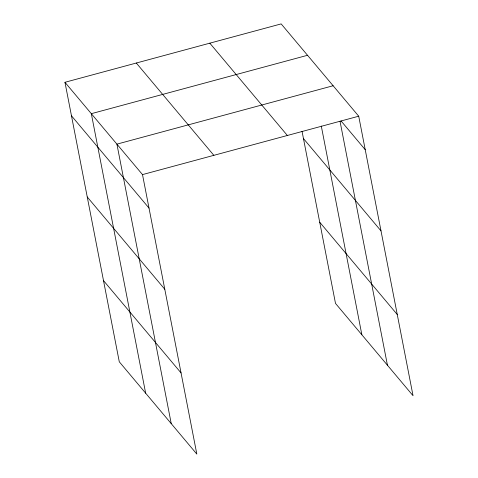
<?xml version="1.0" encoding="UTF-8"?>
<svg xmlns="http://www.w3.org/2000/svg" width="478" height="478" viewBox="0 0 478 478"><rect width="100%" height="100%" fill="white"/><g stroke="black" fill="none" stroke-linecap="round" stroke-linejoin="round"><path stroke-width="0.72" d="M64.96 82.294L142.504 174.601L196.834 454.1L119.285 361.792L64.96 82.294L281.166 23.9L358.715 116.208L413.04 395.706L335.496 303.399L302.036 131.259M307.533 55.287L91.322 113.68L145.653 393.179M333.124 85.747L116.913 144.141L171.244 423.639M142.504 174.601L358.715 116.208M341.053 120.928L365.222 149.698M303.458 138.572L381.002 230.88M209.818 43.169L287.362 135.477M319.716 222.21L397.26 314.524M136.308 63.024L213.851 155.332M71.467 115.784L149.017 208.091M87.247 196.966L164.796 289.274M103.505 280.61L181.054 372.918M340.061 121.43L387.449 365.24M321.294 126.073L361.864 334.779"/></g></svg>
